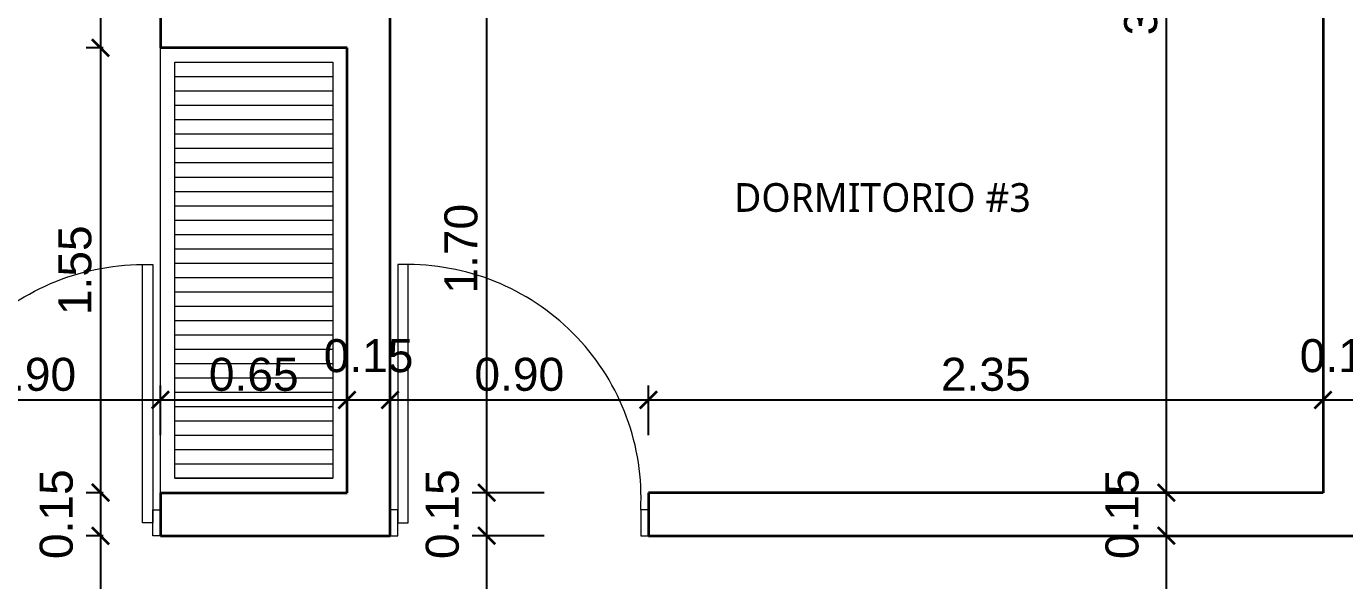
# Model space of a CAD drawing. Header units: feet. Extents: x -417 to 46, y -646 to -218.
# Drawn here: x -105.262 to -100.67, y -509.892 to -507.96 of the extents above; entities that cross this region are included whole.
import ezdxf

# ---------------------------------------------------------------- set-up
doc = ezdxf.new("R2010")
doc.units = ezdxf.units.FT
doc.header["$MEASUREMENT"] = 0
for name, color, linetype, lineweight in [('A-WALL', 4, 'Continuous', 25), ('closet', 8, 'Continuous', 5), ('DIM-COTAS', 1, 'Continuous', 5), ('Piso', 8, 'Continuous', 9), ('puertas', 8, 'Continuous', 9), ('TXT', 2, 'Continuous', 9)]:
    doc.layers.add(name, color=color, linetype=linetype, lineweight=lineweight)
doc.layers.add('DIM', color=10, linetype='Continuous')
doc.styles.add('ads', font='trebuc.ttf', dxfattribs={"height": 0.14})
doc.styles.get("Standard").update_dxf_attribs({"font": 'arial.ttf', "height": 0.115})
doc.dimstyles.new('KEILY', dxfattribs={"dimtxt": 0.115, "dimasz": 0.06, "dimexe": 0.05, "dimexo": 0.2, "dimgap": 0.03, "dimtad": 1, "dimzin": 1, "dimdsep": 46, "dimtxsty": 'Standard', "dimblk": 'ARCHTICK', "dimcen": 2.5, "dimdle": 0.03, "dimclrd": 256, "dimclre": 256, "dimclrt": 7, "dimadec": 0, "dimazin": 0, "dimtfac": 1, "dimtmove": 2, "dimatfit": 3, "dimfxl": 0.2, "dimfxlon": 1, "dimtolj": 1, "dimtzin": 1, "dimarcsym": 0})

# ---------------------------------------------------------------- blocks, each defined once
blk = doc.blocks.new('A$C4D292AF4')
at = {"layer": 'puertas'}
for points in [[(0.03, 0.05), (0.07, 0.05), (0.07, 1.05), (0.03, 1.05)], [(0, 0), (0.03, 0), (0.03, 0.1), (0, 0.1)], [(0.97, 0), (1, 0), (1, 0.1), (0.97, 0.1)]]:
    blk.add_lwpolyline(points, close=True, dxfattribs=at)
blk.add_arc((0.0677, 0.1465), 0.9035, 357.0481, 89.8556, dxfattribs=at)
blk = doc.blocks.new('_ArchTick')
at = {"layer": 'DIM-COTAS', "color": 0, "const_width": 0.15}
blk.add_lwpolyline([(-0.5, -0.5), (0.5, 0.5)], dxfattribs=at)
blk = doc.blocks.new('*D2260')
at = {"layer": 'Defpoints', "color": 0, "transparency": 16777216}
for p in [(-104.7954, -506.085), (-105.0041, -508.035), (-104.7954, -508.035)]:
    blk.add_point(p, dxfattribs=at)
at = {"layer": 'DIM', "lineweight": -2, "transparency": 16777216}
for p, q in [((-104.9954, -506.085), (-105.0541, -506.085)), ((-105.0041, -506.055), (-105.0041, -508.065)), ((-104.9954, -508.035), (-105.0541, -508.035))]:
    blk.add_line(p, q, dxfattribs=at)
at = {"layer": 'DIM', "lineweight": -2, "transparency": 16777216, "xscale": 0.06, "yscale": 0.06, "zscale": 0.06}
for p, rotation in [((-105.0041, -506.085), 90), ((-105.0041, -508.035), 270)]:
    blk.add_blockref('_ArchTick', p, dxfattribs=dict(at, rotation=rotation))
at = {"layer": 'DIM', "color": 7, "transparency": 16777216, "insert": (-105.0928, -507.06), "char_height": 0.115, "attachment_point": 5, "rotation": 90}
blk.add_mtext('\\A1;1.95', dxfattribs=at)
blk = doc.blocks.new('*D2261')
at = {"layer": 'Defpoints', "color": 0, "transparency": 16777216}
for p in [(-104.7954, -508.035), (-105.0041, -509.585), (-104.7954, -509.585)]:
    blk.add_point(p, dxfattribs=at)
at = {"layer": 'DIM', "lineweight": -2, "transparency": 16777216}
for p, q in [((-105.0041, -508.005), (-105.0041, -509.615)), ((-104.9954, -508.035), (-105.0541, -508.035)), ((-104.9954, -509.585), (-105.0541, -509.585))]:
    blk.add_line(p, q, dxfattribs=at)
at = {"layer": 'DIM', "lineweight": -2, "transparency": 16777216, "xscale": 0.06, "yscale": 0.06, "zscale": 0.06}
for p, rotation in [((-105.0041, -508.035), 90), ((-105.0041, -509.585), 270)]:
    blk.add_blockref('_ArchTick', p, dxfattribs=dict(at, rotation=rotation))
at = {"layer": 'DIM', "color": 7, "transparency": 16777216, "insert": (-105.0928, -508.81), "char_height": 0.115, "attachment_point": 5, "rotation": 90}
blk.add_mtext('\\A1;1.55', dxfattribs=at)
blk = doc.blocks.new('*D2262')
at = {"layer": 'Defpoints', "color": 0, "transparency": 16777216}
for p in [(-104.7954, -509.585), (-105.0041, -509.735), (-104.7954, -509.735)]:
    blk.add_point(p, dxfattribs=at)
at = {"layer": 'DIM', "lineweight": -2, "transparency": 16777216}
for p, q in [((-104.9954, -509.585), (-105.0541, -509.585)), ((-105.0041, -509.555), (-105.0041, -509.765)), ((-104.9954, -509.735), (-105.0541, -509.735))]:
    blk.add_line(p, q, dxfattribs=at)
at = {"layer": 'DIM', "lineweight": -2, "transparency": 16777216, "xscale": 0.06, "yscale": 0.06, "zscale": 0.06}
for p, rotation in [((-105.0041, -509.585), 90), ((-105.0041, -509.735), 270)]:
    blk.add_blockref('_ArchTick', p, dxfattribs=dict(at, rotation=rotation))
at = {"layer": 'DIM', "color": 7, "transparency": 16777216, "insert": (-105.1578, -509.66), "char_height": 0.115, "attachment_point": 5, "rotation": 90}
blk.add_mtext('\\A1;0.15', dxfattribs=at)
blk = doc.blocks.new('*D2263')
at = {"layer": 'Defpoints', "color": 0, "transparency": 16777216}
for p in [(-104.7954, -509.735), (-105.1954, -510.535), (-105.0041, -510.535)]:
    blk.add_point(p, dxfattribs=at)
at = {"layer": 'DIM', "lineweight": -2, "transparency": 16777216}
for p, q in [((-105.0041, -509.705), (-105.0041, -510.565)), ((-104.9954, -509.735), (-105.0541, -509.735)), ((-105.0041, -510.535), (-104.9541, -510.535))]:
    blk.add_line(p, q, dxfattribs=at)
at = {"layer": 'DIM', "lineweight": -2, "transparency": 16777216, "xscale": 0.06, "yscale": 0.06, "zscale": 0.06}
for p, rotation in [((-105.0041, -509.735), 90), ((-105.0041, -510.535), 270)]:
    blk.add_blockref('_ArchTick', p, dxfattribs=dict(at, rotation=rotation))
at = {"layer": 'DIM', "color": 7, "transparency": 16777216, "insert": (-105.0928, -510.135), "char_height": 0.115, "attachment_point": 5, "rotation": 90}
blk.add_mtext('\\A1;0.80', dxfattribs=at)
blk = doc.blocks.new('*D2271')
at = {"layer": 'Defpoints', "color": 0, "transparency": 16777216}
for p in [(-103.972, -507.885), (-103.6593, -509.585), (-103.0188, -509.585)]:
    blk.add_point(p, dxfattribs=at)
at = {"layer": 'DIM', "lineweight": -2, "transparency": 16777216}
for p, q in [((-103.772, -507.885), (-103.6093, -507.885)), ((-103.6593, -507.855), (-103.6593, -509.615)), ((-103.4593, -509.585), (-103.7093, -509.585))]:
    blk.add_line(p, q, dxfattribs=at)
at = {"layer": 'DIM', "lineweight": -2, "transparency": 16777216, "xscale": 0.06, "yscale": 0.06, "zscale": 0.06}
for p, rotation in [((-103.6593, -507.885), 90), ((-103.6593, -509.585), 270)]:
    blk.add_blockref('_ArchTick', p, dxfattribs=dict(at, rotation=rotation))
at = {"layer": 'DIM', "color": 7, "transparency": 16777216, "insert": (-103.748, -508.735), "char_height": 0.115, "attachment_point": 5, "rotation": 90}
blk.add_mtext('\\A1;1.70', dxfattribs=at)
blk = doc.blocks.new('*D2272')
at = {"layer": 'Defpoints', "color": 0, "transparency": 16777216}
for p in [(-103.0188, -509.585), (-103.6593, -509.735), (-103.0188, -509.735)]:
    blk.add_point(p, dxfattribs=at)
at = {"layer": 'DIM', "lineweight": -2, "transparency": 16777216}
for p, q in [((-103.4593, -509.585), (-103.7093, -509.585)), ((-103.6593, -509.555), (-103.6593, -509.765)), ((-103.4593, -509.735), (-103.7093, -509.735))]:
    blk.add_line(p, q, dxfattribs=at)
at = {"layer": 'DIM', "lineweight": -2, "transparency": 16777216, "xscale": 0.06, "yscale": 0.06, "zscale": 0.06}
for p, rotation in [((-103.6593, -509.585), 90), ((-103.6593, -509.735), 270)]:
    blk.add_blockref('_ArchTick', p, dxfattribs=dict(at, rotation=rotation))
at = {"layer": 'DIM', "color": 7, "transparency": 16777216, "insert": (-103.813, -509.66), "char_height": 0.115, "attachment_point": 5, "rotation": 90}
blk.add_mtext('\\A1;0.15', dxfattribs=at)
blk = doc.blocks.new('*D2273')
at = {"layer": 'Defpoints', "color": 0, "transparency": 16777216}
for p in [(-103.0188, -509.735), (-103.6593, -510.935), (-103.2844, -510.935)]:
    blk.add_point(p, dxfattribs=at)
at = {"layer": 'DIM', "lineweight": -2, "transparency": 16777216}
for p, q in [((-103.6593, -509.705), (-103.6593, -510.965)), ((-103.4593, -509.735), (-103.7093, -509.735)), ((-103.4844, -510.935), (-103.7093, -510.935))]:
    blk.add_line(p, q, dxfattribs=at)
at = {"layer": 'DIM', "lineweight": -2, "transparency": 16777216, "xscale": 0.06, "yscale": 0.06, "zscale": 0.06}
for p, rotation in [((-103.6593, -509.735), 90), ((-103.6593, -510.935), 270)]:
    blk.add_blockref('_ArchTick', p, dxfattribs=dict(at, rotation=rotation))
at = {"layer": 'DIM', "color": 7, "transparency": 16777216, "insert": (-103.748, -510.335), "char_height": 0.115, "attachment_point": 5, "rotation": 90}
blk.add_mtext('\\A1;1.20', dxfattribs=at)
blk = doc.blocks.new('*D2280')
at = {"layer": 'Defpoints', "color": 0, "transparency": 16777216}
for p in [(-100.7454, -506.085), (-101.2915, -509.585), (-100.7454, -509.585)]:
    blk.add_point(p, dxfattribs=at)
at = {"layer": 'DIM', "lineweight": -2, "transparency": 16777216}
for p, q in [((-101.0915, -506.085), (-101.3415, -506.085)), ((-101.2915, -506.055), (-101.2915, -509.615)), ((-101.0915, -509.585), (-101.3415, -509.585))]:
    blk.add_line(p, q, dxfattribs=at)
at = {"layer": 'DIM', "lineweight": -2, "transparency": 16777216, "xscale": 0.06, "yscale": 0.06, "zscale": 0.06}
for p, rotation in [((-101.2915, -506.085), 90), ((-101.2915, -509.585), 270)]:
    blk.add_blockref('_ArchTick', p, dxfattribs=dict(at, rotation=rotation))
at = {"layer": 'DIM', "color": 7, "transparency": 16777216, "insert": (-101.3802, -507.835), "char_height": 0.115, "attachment_point": 5, "rotation": 90}
blk.add_mtext('\\A1;3.50', dxfattribs=at)
blk = doc.blocks.new('*D2281')
at = {"layer": 'Defpoints', "color": 0, "transparency": 16777216}
for p in [(-100.7454, -509.585), (-101.2915, -509.735), (-100.8067, -509.735)]:
    blk.add_point(p, dxfattribs=at)
at = {"layer": 'DIM', "lineweight": -2, "transparency": 16777216}
for p, q in [((-101.0915, -509.585), (-101.3415, -509.585)), ((-101.2915, -509.555), (-101.2915, -509.765)), ((-101.0915, -509.735), (-101.3415, -509.735))]:
    blk.add_line(p, q, dxfattribs=at)
at = {"layer": 'DIM', "lineweight": -2, "transparency": 16777216, "xscale": 0.06, "yscale": 0.06, "zscale": 0.06}
for p, rotation in [((-101.2915, -509.585), 90), ((-101.2915, -509.735), 270)]:
    blk.add_blockref('_ArchTick', p, dxfattribs=dict(at, rotation=rotation))
at = {"layer": 'DIM', "color": 7, "transparency": 16777216, "insert": (-101.4452, -509.66), "char_height": 0.115, "attachment_point": 5, "rotation": 90}
blk.add_mtext('\\A1;0.15', dxfattribs=at)
blk = doc.blocks.new('*D2282')
at = {"layer": 'Defpoints', "color": 0, "transparency": 16777216}
for p in [(-100.8067, -509.735), (-101.8954, -516.085), (-101.2915, -516.085)]:
    blk.add_point(p, dxfattribs=at)
at = {"layer": 'DIM', "lineweight": -2, "transparency": 16777216}
for p, q in [((-101.2915, -509.705), (-101.2915, -516.115)), ((-101.0915, -509.735), (-101.3415, -509.735)), ((-101.4915, -516.085), (-101.2415, -516.085))]:
    blk.add_line(p, q, dxfattribs=at)
at = {"layer": 'DIM', "lineweight": -2, "transparency": 16777216, "xscale": 0.06, "yscale": 0.06, "zscale": 0.06}
for p, rotation in [((-101.2915, -509.735), 90), ((-101.2915, -516.085), 270)]:
    blk.add_blockref('_ArchTick', p, dxfattribs=dict(at, rotation=rotation))
at = {"layer": 'DIM', "color": 7, "transparency": 16777216, "insert": (-101.3802, -512.91), "char_height": 0.115, "attachment_point": 5, "rotation": 90}
blk.add_mtext('\\A1;6.35', dxfattribs=at)
blk = doc.blocks.new('*D2331')
at = {"layer": 'Defpoints', "color": 0, "transparency": 16777216}
for p in [(-104.7954, -509.262), (-105.6954, -509.585), (-104.7954, -509.585)]:
    blk.add_point(p, dxfattribs=at)
at = {"layer": 'DIM', "lineweight": -2, "transparency": 16777216}
for p, q in [((-105.6954, -509.385), (-105.6954, -509.212)), ((-104.7954, -509.385), (-104.7954, -509.212)), ((-105.7254, -509.262), (-104.7654, -509.262))]:
    blk.add_line(p, q, dxfattribs=at)
at = {"layer": 'DIM', "lineweight": -2, "transparency": 16777216, "xscale": 0.06, "yscale": 0.06, "zscale": 0.06, "rotation": 180}
blk.add_blockref('_ArchTick', (-105.6954, -509.262), dxfattribs=at)
at = {"layer": 'DIM', "lineweight": -2, "transparency": 16777216, "xscale": 0.06, "yscale": 0.06, "zscale": 0.06}
blk.add_blockref('_ArchTick', (-104.7954, -509.262), dxfattribs=at)
at = {"layer": 'DIM', "color": 7, "transparency": 16777216, "insert": (-105.2454, -509.1733), "char_height": 0.115, "attachment_point": 5}
blk.add_mtext('\\A1;0.90', dxfattribs=at)
blk = doc.blocks.new('*D2332')
at = {"layer": 'Defpoints', "color": 0, "transparency": 16777216}
for p in [(-104.1454, -509.262), (-104.7954, -509.585), (-104.1454, -509.585)]:
    blk.add_point(p, dxfattribs=at)
at = {"layer": 'DIM', "lineweight": -2, "transparency": 16777216}
for p, q in [((-104.7954, -509.385), (-104.7954, -509.212)), ((-104.1454, -509.385), (-104.1454, -509.212)), ((-104.8254, -509.262), (-104.1154, -509.262))]:
    blk.add_line(p, q, dxfattribs=at)
at = {"layer": 'DIM', "lineweight": -2, "transparency": 16777216, "xscale": 0.06, "yscale": 0.06, "zscale": 0.06, "rotation": 180}
blk.add_blockref('_ArchTick', (-104.7954, -509.262), dxfattribs=at)
at = {"layer": 'DIM', "lineweight": -2, "transparency": 16777216, "xscale": 0.06, "yscale": 0.06, "zscale": 0.06}
blk.add_blockref('_ArchTick', (-104.1454, -509.262), dxfattribs=at)
at = {"layer": 'DIM', "color": 7, "transparency": 16777216, "insert": (-104.4704, -509.1733), "char_height": 0.115, "attachment_point": 5}
blk.add_mtext('\\A1;0.65', dxfattribs=at)
blk = doc.blocks.new('*D2333')
at = {"layer": 'Defpoints', "color": 0, "transparency": 16777216}
for p in [(-103.9954, -509.262), (-103.9954, -509.5223), (-104.1454, -509.585)]:
    blk.add_point(p, dxfattribs=at)
at = {"layer": 'DIM', "lineweight": -2, "transparency": 16777216}
for p, q in [((-104.1454, -509.385), (-104.1454, -509.212)), ((-103.9954, -509.3223), (-103.9954, -509.212)), ((-104.1754, -509.262), (-103.9654, -509.262))]:
    blk.add_line(p, q, dxfattribs=at)
at = {"layer": 'DIM', "lineweight": -2, "transparency": 16777216, "xscale": 0.06, "yscale": 0.06, "zscale": 0.06, "rotation": 180}
blk.add_blockref('_ArchTick', (-104.1454, -509.262), dxfattribs=at)
at = {"layer": 'DIM', "lineweight": -2, "transparency": 16777216, "xscale": 0.06, "yscale": 0.06, "zscale": 0.06}
blk.add_blockref('_ArchTick', (-103.9954, -509.262), dxfattribs=at)
at = {"layer": 'DIM', "color": 7, "transparency": 16777216, "insert": (-104.0704, -509.1083), "char_height": 0.115, "attachment_point": 5}
blk.add_mtext('\\A1;0.15', dxfattribs=at)
blk = doc.blocks.new('*D2334')
at = {"layer": 'Defpoints', "color": 0, "transparency": 16777216}
for p in [(-103.0954, -509.262), (-103.9954, -509.5223), (-103.0954, -509.585)]:
    blk.add_point(p, dxfattribs=at)
at = {"layer": 'DIM', "lineweight": -2, "transparency": 16777216}
for p, q in [((-103.9954, -509.3223), (-103.9954, -509.212)), ((-103.0954, -509.385), (-103.0954, -509.212)), ((-104.0254, -509.262), (-103.0654, -509.262))]:
    blk.add_line(p, q, dxfattribs=at)
at = {"layer": 'DIM', "lineweight": -2, "transparency": 16777216, "xscale": 0.06, "yscale": 0.06, "zscale": 0.06, "rotation": 180}
blk.add_blockref('_ArchTick', (-103.9954, -509.262), dxfattribs=at)
at = {"layer": 'DIM', "lineweight": -2, "transparency": 16777216, "xscale": 0.06, "yscale": 0.06, "zscale": 0.06}
blk.add_blockref('_ArchTick', (-103.0954, -509.262), dxfattribs=at)
at = {"layer": 'DIM', "color": 7, "transparency": 16777216, "insert": (-103.5454, -509.1733), "char_height": 0.115, "attachment_point": 5}
blk.add_mtext('\\A1;0.90', dxfattribs=at)
blk = doc.blocks.new('*D2335')
at = {"layer": 'Defpoints', "color": 0, "transparency": 16777216}
for p in [(-100.7454, -509.262), (-103.0954, -509.585), (-100.7454, -509.585)]:
    blk.add_point(p, dxfattribs=at)
at = {"layer": 'DIM', "lineweight": -2, "transparency": 16777216}
for p, q in [((-103.0954, -509.385), (-103.0954, -509.212)), ((-100.7454, -509.385), (-100.7454, -509.212)), ((-103.1254, -509.262), (-100.7154, -509.262))]:
    blk.add_line(p, q, dxfattribs=at)
at = {"layer": 'DIM', "lineweight": -2, "transparency": 16777216, "xscale": 0.06, "yscale": 0.06, "zscale": 0.06, "rotation": 180}
blk.add_blockref('_ArchTick', (-103.0954, -509.262), dxfattribs=at)
at = {"layer": 'DIM', "lineweight": -2, "transparency": 16777216, "xscale": 0.06, "yscale": 0.06, "zscale": 0.06}
blk.add_blockref('_ArchTick', (-100.7454, -509.262), dxfattribs=at)
at = {"layer": 'DIM', "color": 7, "transparency": 16777216, "insert": (-101.9204, -509.1732), "char_height": 0.115, "attachment_point": 5}
blk.add_mtext('\\A1;2.35', dxfattribs=at)
blk = doc.blocks.new('*D2336')
at = {"layer": 'Defpoints', "color": 0, "transparency": 16777216}
for p in [(-100.5954, -509.262), (-100.7454, -509.585), (-100.5954, -509.735)]:
    blk.add_point(p, dxfattribs=at)
at = {"layer": 'DIM', "lineweight": -2, "transparency": 16777216}
for p, q in [((-100.7454, -509.385), (-100.7454, -509.212)), ((-100.5954, -509.462), (-100.5954, -509.212)), ((-100.7754, -509.262), (-100.5654, -509.262))]:
    blk.add_line(p, q, dxfattribs=at)
at = {"layer": 'DIM', "lineweight": -2, "transparency": 16777216, "xscale": 0.06, "yscale": 0.06, "zscale": 0.06, "rotation": 180}
blk.add_blockref('_ArchTick', (-100.7454, -509.262), dxfattribs=at)
at = {"layer": 'DIM', "lineweight": -2, "transparency": 16777216, "xscale": 0.06, "yscale": 0.06, "zscale": 0.06}
blk.add_blockref('_ArchTick', (-100.5954, -509.262), dxfattribs=at)
at = {"layer": 'DIM', "color": 7, "transparency": 16777216, "insert": (-100.6704, -509.1083), "char_height": 0.115, "attachment_point": 5}
blk.add_mtext('\\A1;0.15', dxfattribs=at)
blk = doc.blocks.new('*D2343')
at = {"layer": 'Defpoints', "color": 0, "transparency": 16777216}
for p in [(-100.5954, -509.735), (-100.5954, -510.3084), (-102.1454, -510.935)]:
    blk.add_point(p, dxfattribs=at)
at = {"layer": 'DIM', "lineweight": -2, "transparency": 16777216}
for p, q in [((-100.5954, -510.1084), (-100.5954, -510.3584)), ((-102.1454, -510.5084), (-102.1454, -510.2584)), ((-102.1754, -510.3084), (-100.5654, -510.3084))]:
    blk.add_line(p, q, dxfattribs=at)
at = {"layer": 'DIM', "lineweight": -2, "transparency": 16777216, "xscale": 0.06, "yscale": 0.06, "zscale": 0.06, "rotation": 180}
blk.add_blockref('_ArchTick', (-102.1454, -510.3084), dxfattribs=at)
at = {"layer": 'DIM', "lineweight": -2, "transparency": 16777216, "xscale": 0.06, "yscale": 0.06, "zscale": 0.06}
blk.add_blockref('_ArchTick', (-100.5954, -510.3084), dxfattribs=at)
at = {"layer": 'DIM', "color": 7, "transparency": 16777216, "insert": (-101.3704, -510.2197), "char_height": 0.115, "attachment_point": 5}
blk.add_mtext('\\A1;1.55', dxfattribs=at)

msp = doc.modelspace()

# ---------------------------------------------------------------- hatches: boundary and pattern name
at = {"layer": 'Piso'}
h = msp.add_hatch(dxfattribs=at)
h.set_pattern_fill('ANSI31', color=256, scale=0.4, angle=315, style=0)
h.set_pattern_definition([(0, (-105.795364, -511.885), (2e-17, 0.05), [])])
h.paths.add_polyline_path([(-104.7454, -508.085), (-104.1954, -508.085), (-104.1954, -509.535), (-104.7454, -509.535)])

# ---------------------------------------------------------------- linework, layer by layer
at = {"layer": 'A-WALL', "lineweight": 35, "extrusion": (-2.36783e-12, 8.94772e-16, -1)}
for p, q in [((-104.7954, -506.085), (-104.7954, -508.035)), ((-100.7454, -506.135), (-100.7454, -509.585)), ((-103.9954, -509.735), (-103.9954, -507.885)), ((-104.1454, -508.035), (-104.7954, -508.035)), ((-104.1454, -509.585), (-104.1454, -508.035)), ((-104.7954, -509.585), (-104.1454, -509.585)), ((-104.7954, -509.585), (-104.7954, -509.735)), ((-100.7454, -509.585), (-103.0954, -509.585)), ((-103.0954, -509.585), (-103.0954, -509.735)), ((-104.7954, -509.735), (-103.9954, -509.735)), ((-103.0954, -509.735), (-100.5954, -509.735))]:
    msp.add_line(p, q, dxfattribs=at)
at = {"layer": 'closet', "extrusion": (-2.36783e-12, 8.94772e-16, -1)}
msp.add_line((-104.7954, -509.585), (-104.7954, -508.035), dxfattribs=at)
at = {"layer": 'Piso'}
msp.add_lwpolyline([(-104.7454, -508.085), (-104.1954, -508.085), (-104.1954, -509.535), (-104.7454, -509.535)], close=True, dxfattribs=at)

# ---------------------------------------------------------------- block references
at = {"layer": 'puertas', "extrusion": (-2.36783e-12, 8.94772e-16, -1)}
for p, xscale, yscale, zscale in [((104.7954, -509.735), 0.9000000000000057, 0.9000000000000057, 0.9000000000000057), ((103.9954, -509.735), -0.9000000000000057, 0.8999999999999915, 0.8999999999999978)]:
    msp.add_blockref('A$C4D292AF4', p, dxfattribs=dict(at, xscale=xscale, yscale=yscale, zscale=zscale))

# ---------------------------------------------------------------- texts
at = {"layer": 'TXT', "insert": (-102.2804, -508.5064), "char_height": 0.1, "width": 2.838, "attachment_point": 2, "style": 'ads', "bg_fill": 2}
msp.add_mtext('DORMITORIO #3', dxfattribs=at)

# ---------------------------------------------------------------- dimensions: what is measured, and where the dimension line sits
at = {"layer": 'DIM'}
for base, p1, p2, picture, middle in [((-105.0041, -508.035), (-104.7954, -506.085), (-104.7954, -508.035), '*D2260', (-105.0928, -507.06)), ((-105.0041, -509.585), (-104.7954, -508.035), (-104.7954, -509.585), '*D2261', (-105.0928, -508.81)), ((-105.0041, -509.735), (-104.7954, -509.585), (-104.7954, -509.735), '*D2262', (-105.1578, -509.66)), ((-103.6593, -509.735), (-103.0188, -509.585), (-103.0188, -509.735), '*D2272', (-103.813, -509.66)), ((-101.2915, -509.735), (-100.7454, -509.585), (-100.8067, -509.735), '*D2281', (-101.4452, -509.66)), ((-105.0041, -510.535), (-104.7954, -509.735), (-105.1954, -510.535), '*D2263', (-105.0928, -510.135)), ((-103.6593, -510.935), (-103.0188, -509.735), (-103.2844, -510.935), '*D2273', (-103.748, -510.335)), ((-101.2915, -516.085), (-100.8067, -509.735), (-101.8954, -516.085), '*D2282', (-101.3802, -512.91))]:
    dim = msp.add_linear_dim(base=base, p1=p1, p2=p2, angle=90, dimstyle='KEILY', dxfattribs=at)
    dim.commit()
    dim.dimension.update_dxf_attribs({"geometry": picture, "text_midpoint": middle})
for base, p1, p2, picture, middle in [((-103.9954, -509.262), (-104.1454, -509.585), (-103.9954, -509.5223), '*D2333', (-104.0704, -509.1083)), ((-100.5954, -509.262), (-100.7454, -509.585), (-100.5954, -509.735), '*D2336', (-100.6704, -509.1083)), ((-104.7954, -509.262), (-105.6954, -509.585), (-104.7954, -509.585), '*D2331', (-105.2454, -509.1733)), ((-104.1454, -509.262), (-104.7954, -509.585), (-104.1454, -509.585), '*D2332', (-104.4704, -509.1733)), ((-103.0954, -509.262), (-103.9954, -509.5223), (-103.0954, -509.585), '*D2334', (-103.5454, -509.1733)), ((-100.7454, -509.262), (-103.0954, -509.585), (-100.7454, -509.585), '*D2335', (-101.9204, -509.1732)), ((-100.5954, -510.3084), (-102.1454, -510.935), (-100.5954, -509.735), '*D2343', (-101.3704, -510.2197))]:
    dim = msp.add_linear_dim(base=base, p1=p1, p2=p2, dimstyle='KEILY', dxfattribs=at)
    dim.commit()
    dim.dimension.update_dxf_attribs({"geometry": picture, "text_midpoint": middle})

# ---------------------------------------------------------------- next in the draw order: dimensions: what is measured, and where the dimension line sits
for base, p1, p2, picture, middle in [((-101.2915, -509.585), (-100.7454, -506.085), (-100.7454, -509.585), '*D2280', (-101.3802, -507.835)), ((-103.6593, -509.585), (-103.972, -507.885), (-103.0188, -509.585), '*D2271', (-103.748, -508.735))]:
    dim = msp.add_linear_dim(base=base, p1=p1, p2=p2, angle=90, dimstyle='KEILY', dxfattribs=at)
    dim.commit()
    dim.dimension.update_dxf_attribs({"geometry": picture, "text_midpoint": middle})

doc.saveas('drawing.dxf')
